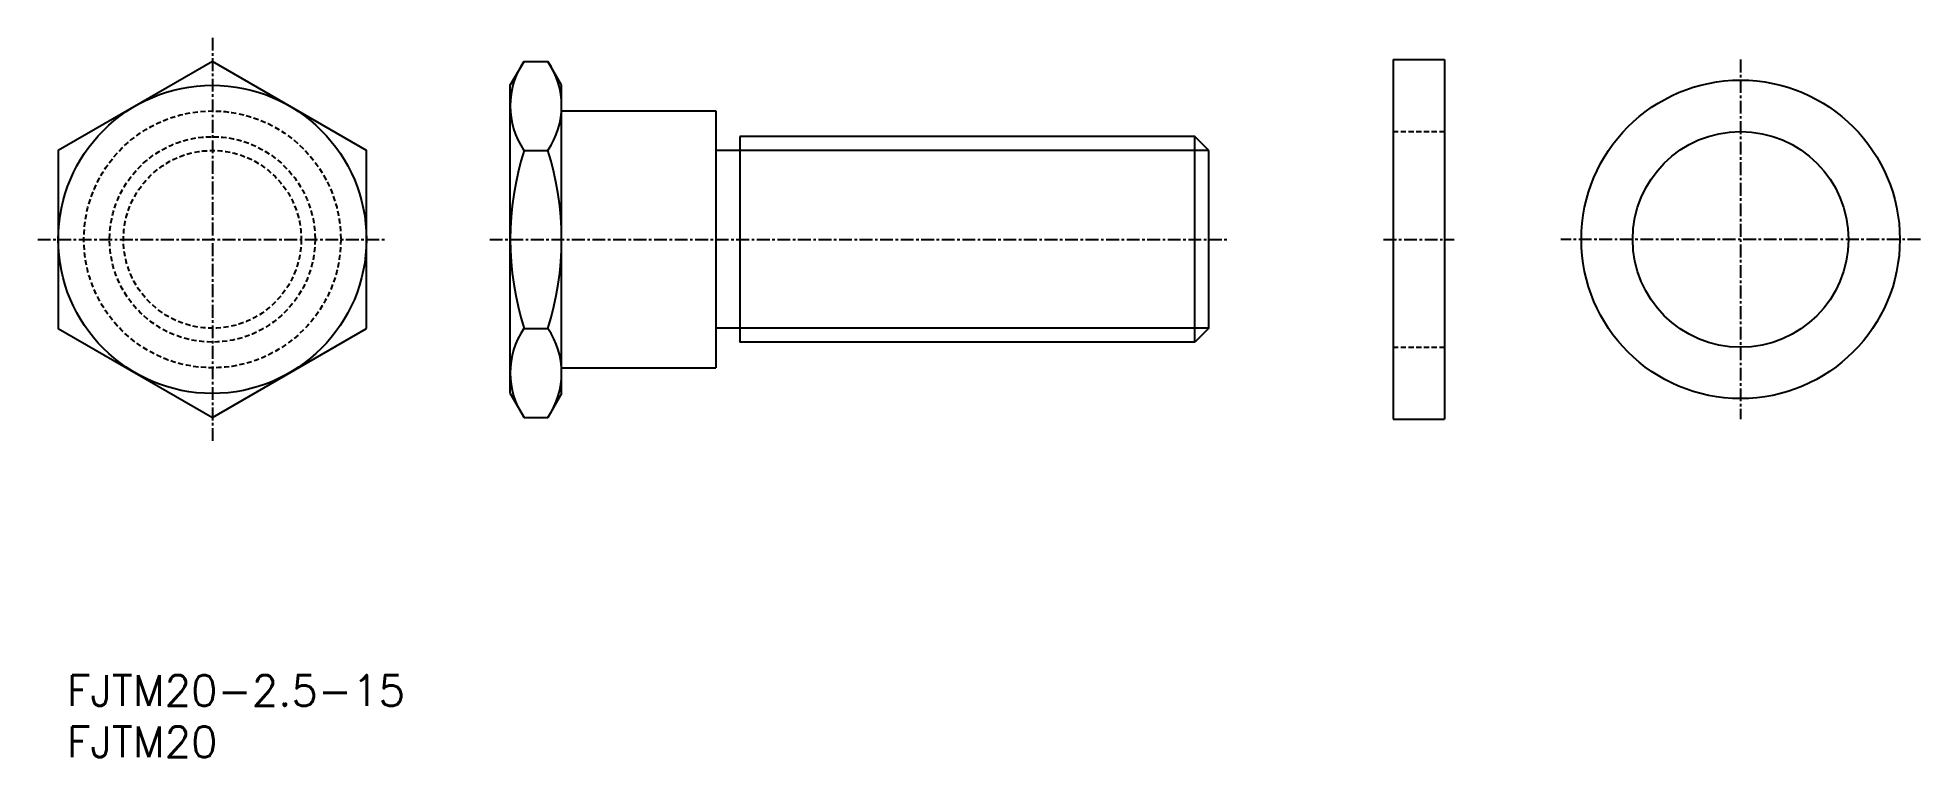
# Model space of a CAD drawing. Extents: x 64 to 247, y 64 to 134.
import ezdxf
from ezdxf.enums import TextEntityAlignment as Align

# ---------------------------------------------------------------- set-up
doc = ezdxf.new("R2010")
doc.units = 0
doc.linetypes.add('CENTER', pattern=[2, 1.25, -0.25, 0.25, -0.25])
doc.linetypes.add('DASHED', pattern=[0.75, 0.5, -0.25])
doc.layers.get('0').update_dxf_attribs({"linetype": 'CONTINUOUS'})
doc.layers.add('CENTER', color=1, linetype='CENTER')
doc.styles.get("Standard").update_dxf_attribs({"font": 'txt.shx', "bigfont": 'extfont.shx'})

msp = doc.modelspace()

# ---------------------------------------------------------------- linework, layer by layer
at = {"color": 7, "linetype": 'CONTINUOUS'}
for p, q in [((109.6, 129.22), (110.94, 131.54)), ((110.94, 131.54), (113.26, 131.54)), ((114.6, 129.22), (113.26, 131.54)), ((109.6, 99.22), (109.6, 129.22)), ((114.6, 99.22), (114.6, 129.22)), ((114.6, 99.22), (114.6, 129.22)), ((88.1, 127.21), (88.1, 127.21)), ((114.6, 126.72), (129.6, 126.72)), ((129.6, 126.72), (129.6, 101.72)), ((91.85, 125.05), (91.85, 125.05)), ((110.94, 122.88), (113.26, 122.88)), ((176.24, 124.22), (131.94, 124.22)), ((131.94, 124.22), (131.94, 104.22)), ((176.24, 104.22), (176.24, 124.22)), ((177.6, 122.87), (176.24, 124.22)), ((177.6, 105.58), (177.6, 122.87)), ((110.94, 105.56), (113.26, 105.56)), ((177.6, 105.58), (176.24, 104.22)), ((176.24, 104.22), (131.94, 104.22)), ((114.6, 101.72), (129.6, 101.72)), ((109.6, 99.22), (110.94, 96.9)), ((114.6, 99.22), (113.26, 96.9)), ((110.94, 96.9), (113.26, 96.9))]:
    msp.add_line(p, q, dxfattribs=at)
for p, q in [((195.53, 131.72), (200.53, 131.72)), ((195.53, 131.72), (195.53, 96.72)), ((200.53, 131.72), (200.53, 96.72)), ((195.53, 96.72), (200.53, 96.72))]:
    msp.add_line(p, q)
at = {"color": 3, "linetype": 'DASHED'}
for p, q in [((195.53, 124.72), (200.53, 124.72)), ((195.53, 103.72), (200.53, 103.72))]:
    msp.add_line(p, q, dxfattribs=at)
at = {"color": 3, "linetype": 'CONTINUOUS'}
for p, q in [((177.6, 122.87), (129.6, 122.87)), ((177.6, 105.58), (129.6, 105.58))]:
    msp.add_line(p, q, dxfattribs=at)
at = {"color": 7, "linetype": 'CONTINUOUS'}
msp.add_lwpolyline([(95.6, 105.56), (95.6, 122.88), (80.6, 131.54), (65.6, 122.88), (65.6, 105.56), (80.6, 96.9)], close=True, dxfattribs=at)
for centre, radius in [((80.6, 114.22), 15), ((229.35, 114.22), 15.5), ((229.35, 114.22), 10.5)]:
    msp.add_circle(centre, radius, dxfattribs=at)
at = {"color": 3, "linetype": 'DASHED'}
for radius in [12.5, 10, 8.65]:
    msp.add_circle((80.6, 114.22), radius, dxfattribs=at)
at = {"color": 7, "linetype": 'CONTINUOUS'}
for centre, radius, start, end in [((117.26, 127.21), 7.67, 145.6157, 214.3843), ((106.93, 127.21), 7.67, 325.6157, 34.3843), ((138.26, 114.22), 28.66, 162.412, 197.588), ((85.94, 114.22), 28.66, 342.412, 17.588), ((117.26, 101.23), 7.67, 145.6157, 214.3843), ((106.93, 101.23), 7.67, 325.6157, 34.3843)]:
    msp.add_arc(centre, radius, start, end, dxfattribs=at)
at = {"layer": 'CENTER', "color": 1, "linetype": 'CENTER'}
for p, q in [((80.6, 133.85), (80.6, 94.59)), ((229.35, 131.72), (229.35, 96.72)), ((63.6, 114.22), (97.6, 114.22)), ((107.6, 114.22), (179.6, 114.22)), ((194.6, 114.22), (201.46, 114.22)), ((246.85, 114.22), (211.85, 114.22))]:
    msp.add_line(p, q, dxfattribs=at)

# ---------------------------------------------------------------- texts
at = {"color": 7, "linetype": 'CONTINUOUS'}
for s, p in [('FJTM20-2.5-15', (66.44, 70.31)), ('FJTM20', (66.44, 65.31))]:
    msp.add_text(s, height=3, dxfattribs=at).set_placement(p, align=Align.MIDDLE_LEFT)

doc.saveas('drawing.dxf')
